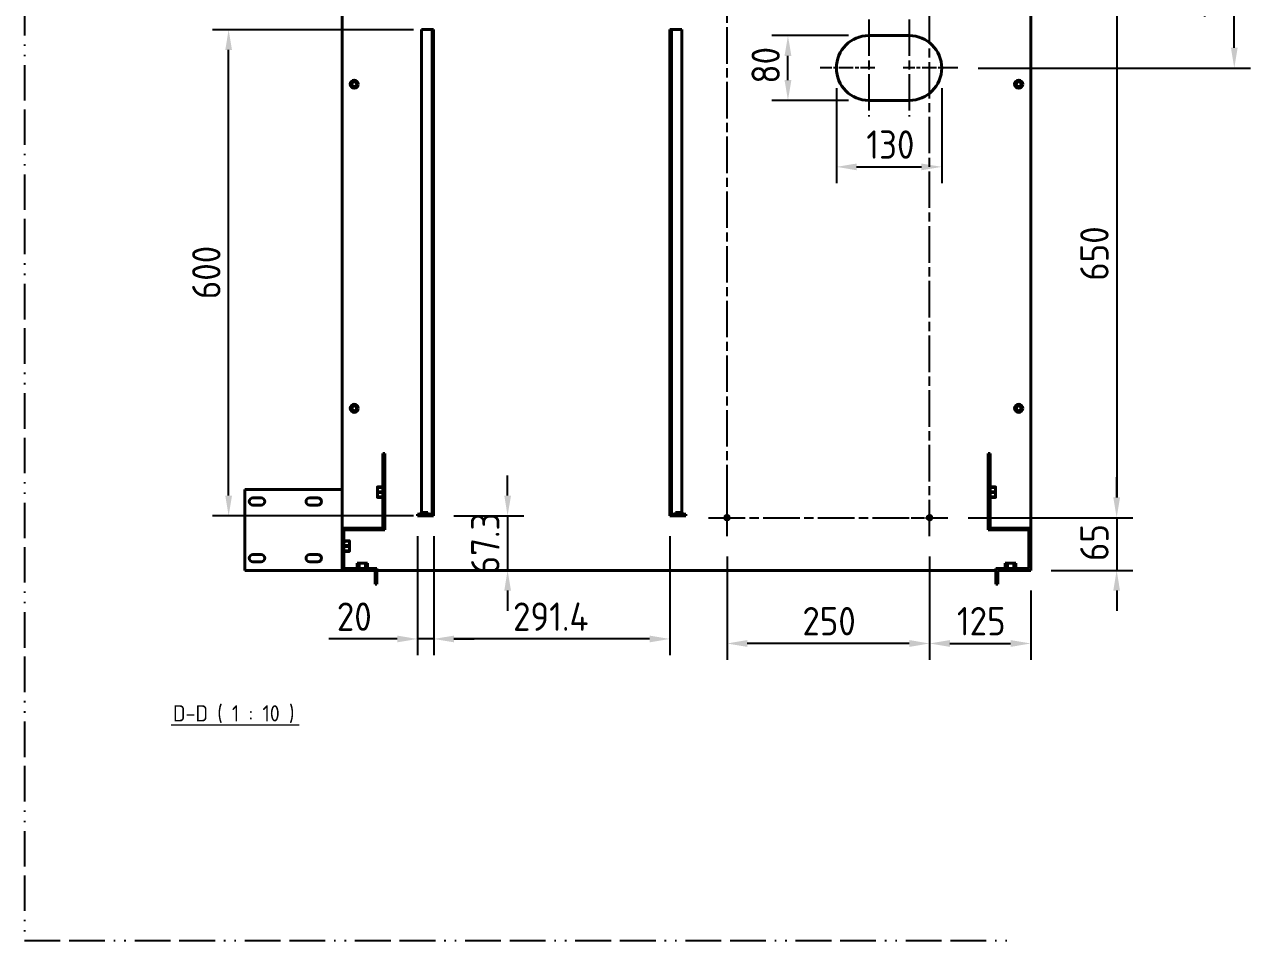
# Model space of a CAD drawing. Header units: millimetres. Extents: x 0 to 51860, y 0 to 5940.
# Drawn here: x 15542 to 17055, y 3994 to 5125 of the extents above; entities that cross this region are included whole.
import ezdxf

# ---------------------------------------------------------------- set-up
doc = ezdxf.new("R2010")
doc.units = ezdxf.units.MM
doc.header["$LTSCALE"] = 10
doc.linetypes.add('CHAIN', pattern=[0.3543, 0.2362, -0.0295, 0.0591, -0.0295])
doc.linetypes.add('DOUBLE_DASH_DOUBLE_DOT', pattern=[0.74, 0.24, -0.06, 0.24, -0.06, 0.01, -0.06, 0.01, -0.06])
for name, color, linetype, lineweight in [('가시적인 것(ISO)', 3, 'Continuous', 40), ('가시적인 좁은 것(ISO)', 3, 'Continuous', 35), ('기호(ISO)', 5, 'Continuous', 25), ('스케치 형상(ISO)', 3, 'Continuous', 25), ('중심 표식(ISO)', 1, 'Continuous', 25), ('중심선(ISO)', 1, 'Continuous', 25), ('치수(ISO)', 2, 'Continuous', 25), ('해치(ISO)', 7, 'Continuous', 18)]:
    doc.layers.add(name, color=color, linetype=linetype, lineweight=lineweight)
doc.styles.add('치수 텍스트_PSTEK_POSCO', font='isocp.shx')
doc.styles.add('텍스트 스타일466', font='isocp.shx')
doc.dimstyles.new('치수_PSTEK_POSCO', dxfattribs={"dimscale": 10, "dimtxt": 3.5, "dimasz": 2.5, "dimexe": 2, "dimexo": 2.5, "dimgap": 1, "dimtad": 1, "dimrnd": 1e-08, "dimdsep": 46, "dimtxsty": '치수 텍스트_PSTEK_POSCO', "dimcen": 0.09, "dimdle": 10, "dimclrd": 7, "dimclre": 7, "dimclrt": 2, "dimadec": 1, "dimazin": 2, "dimtfac": 1, "dimtmove": 0, "dimatfit": 3, "dimfxl": 0, "dimtolj": 1, "dimlwd": -1, "dimlwe": -1, "dimarcsym": 0})

# ---------------------------------------------------------------- blocks, each defined once
blk = doc.blocks.new('*D146')
at = {"layer": 'Defpoints', "color": 0}
for p in [(15793.8, 5118.5), (16046.9, 5118.5), (16046.9, 4518.5)]:
    blk.add_point(p, dxfattribs=at)
at = {"layer": '치수(ISO)', "color": 7}
for p, q in [((16021.9, 5118.5), (15773.8, 5118.5)), ((15793.8, 4543.5), (15793.8, 5093.5)), ((16021.9, 4518.5), (15773.8, 4518.5))]:
    blk.add_line(p, q, dxfattribs=at)
for points in [[(15789.7, 5093.5), (15798, 5093.5), (15793.8, 5118.5)], [(15789.7, 4543.5), (15798, 4543.5), (15793.8, 4518.5)]]:
    blk.add_solid(points, dxfattribs=at)
at = {"layer": '치수(ISO)', "color": 2, "insert": (15766.3, 4785.9), "char_height": 35, "attachment_point": 4, "rotation": 90, "style": '치수 텍스트_PSTEK_POSCO'}
blk.add_mtext('\\A1;600', dxfattribs=at)
blk = doc.blocks.new('*D147')
at = {"layer": 'Defpoints', "color": 0}
for p in [(16046.9, 4518.5), (16120.9, 4451.2), (16138.1, 4451.2)]:
    blk.add_point(p, dxfattribs=at)
at = {"layer": '치수(ISO)', "color": 7}
for p, q in [((16138.1, 4543.5), (16138.1, 4568.5)), ((16071.9, 4518.5), (16158.1, 4518.5)), ((16138.1, 4518.5), (16138.1, 4451.2)), ((16138.1, 4426.2), (16138.1, 4401.2))]:
    blk.add_line(p, q, dxfattribs=at)
for points in [[(16134, 4543.5), (16142.3, 4543.5), (16138.1, 4518.5)], [(16134, 4426.2), (16142.3, 4426.2), (16138.1, 4451.2)]]:
    blk.add_solid(points, dxfattribs=at)
at = {"layer": '치수(ISO)', "color": 2, "insert": (16110.6, 4446.3), "char_height": 35, "attachment_point": 4, "rotation": 90, "style": '치수 텍스트_PSTEK_POSCO'}
blk.add_mtext('\\A1;67.3', dxfattribs=at)
blk = doc.blocks.new('*D148')
at = {"layer": 'Defpoints', "color": 0}
for p in [(16046.9, 4518.5), (16338.3, 4518.5), (16046.9, 4366.6)]:
    blk.add_point(p, dxfattribs=at)
at = {"layer": '치수(ISO)', "color": 7}
for p, q in [((16046.9, 4493.5), (16046.9, 4346.6)), ((16338.3, 4493.5), (16338.3, 4346.6)), ((16313.3, 4366.6), (16071.9, 4366.6))]:
    blk.add_line(p, q, dxfattribs=at)
for points in [[(16071.9, 4370.7), (16071.9, 4362.4), (16046.9, 4366.6)], [(16313.3, 4370.7), (16313.3, 4362.4), (16338.3, 4366.6)]]:
    blk.add_solid(points, dxfattribs=at)
at = {"layer": '치수(ISO)', "color": 2, "insert": (16144.8, 4394.1), "char_height": 35, "attachment_point": 4, "style": '치수 텍스트_PSTEK_POSCO'}
blk.add_mtext('\\A1;291.4', dxfattribs=at)
blk = doc.blocks.new('*D149')
at = {"layer": 'Defpoints', "color": 0}
for p in [(16026.9, 4518.5), (16046.9, 4518.5), (16046.9, 4366.6)]:
    blk.add_point(p, dxfattribs=at)
at = {"layer": '치수(ISO)', "color": 7}
for p, q in [((16026.9, 4493.5), (16026.9, 4346.6)), ((16046.9, 4493.5), (16046.9, 4346.6)), ((16001.9, 4366.6), (15917.4, 4366.6)), ((16046.9, 4366.6), (16026.9, 4366.6)), ((16071.9, 4366.6), (16096.9, 4366.6))]:
    blk.add_line(p, q, dxfattribs=at)
for points in [[(16001.9, 4370.7), (16001.9, 4362.4), (16026.9, 4366.6)], [(16071.9, 4370.7), (16071.9, 4362.4), (16046.9, 4366.6)]]:
    blk.add_solid(points, dxfattribs=at)
at = {"layer": '치수(ISO)', "color": 2, "insert": (15927.4, 4394.1), "char_height": 35, "attachment_point": 4, "style": '치수 텍스트_PSTEK_POSCO'}
blk.add_mtext('\\A1;20', dxfattribs=at)
blk = doc.blocks.new('*D150')
at = {"layer": 'Defpoints', "color": 0}
for p in [(16681.6, 5166.2), (16681.6, 4516.2), (16889.8, 4516.2)]:
    blk.add_point(p, dxfattribs=at)
at = {"layer": '치수(ISO)', "color": 7}
for p, q in [((16706.6, 5166.2), (16909.8, 5166.2)), ((16889.8, 5141.2), (16889.8, 4541.2)), ((16706.6, 4516.2), (16909.8, 4516.2))]:
    blk.add_line(p, q, dxfattribs=at)
for points in [[(16885.6, 5141.2), (16893.9, 5141.2), (16889.8, 5166.2)], [(16885.6, 4541.2), (16893.9, 4541.2), (16889.8, 4516.2)]]:
    blk.add_solid(points, dxfattribs=at)
at = {"layer": '치수(ISO)', "color": 2, "insert": (16862.3, 4808.6), "char_height": 35, "attachment_point": 4, "rotation": 90, "style": '치수 텍스트_PSTEK_POSCO'}
blk.add_mtext('\\A1;650', dxfattribs=at)
blk = doc.blocks.new('*D151')
at = {"layer": 'Defpoints', "color": 0}
for p in [(16408.9, 4493.5), (16658.9, 4493.5), (16408.9, 4361)]:
    blk.add_point(p, dxfattribs=at)
at = {"layer": '치수(ISO)', "color": 7}
for p, q in [((16408.9, 4468.5), (16408.9, 4341)), ((16658.9, 4468.5), (16658.9, 4341)), ((16633.9, 4361), (16433.9, 4361))]:
    blk.add_line(p, q, dxfattribs=at)
for points in [[(16433.9, 4365.2), (16433.9, 4356.8), (16408.9, 4361)], [(16633.9, 4365.2), (16633.9, 4356.8), (16658.9, 4361)]]:
    blk.add_solid(points, dxfattribs=at)
at = {"layer": '치수(ISO)', "color": 2, "insert": (16501.9, 4388.5), "char_height": 35, "attachment_point": 4, "style": '치수 텍스트_PSTEK_POSCO'}
blk.add_mtext('\\A1;250', dxfattribs=at)
blk = doc.blocks.new('*D152')
at = {"layer": 'Defpoints', "color": 0}
for p in [(16658.9, 4493.5), (16783.9, 4451.2), (16783.9, 4361)]:
    blk.add_point(p, dxfattribs=at)
at = {"layer": '치수(ISO)', "color": 7}
for p, q in [((16658.9, 4468.5), (16658.9, 4341)), ((16783.9, 4426.2), (16783.9, 4341)), ((16683.9, 4361), (16758.9, 4361))]:
    blk.add_line(p, q, dxfattribs=at)
for points in [[(16683.9, 4365.2), (16683.9, 4356.8), (16658.9, 4361)], [(16758.9, 4365.2), (16758.9, 4356.8), (16783.9, 4361)]]:
    blk.add_solid(points, dxfattribs=at)
at = {"layer": '치수(ISO)', "color": 2, "insert": (16692.6, 4388.5), "char_height": 35, "attachment_point": 4, "style": '치수 텍스트_PSTEK_POSCO'}
blk.add_mtext('\\A1;125', dxfattribs=at)
blk = doc.blocks.new('*D153')
at = {"layer": 'Defpoints', "color": 0}
for p in [(16681.6, 4516.2), (16783.9, 4451.2), (16889.8, 4451.2)]:
    blk.add_point(p, dxfattribs=at)
at = {"layer": '치수(ISO)', "color": 7}
for p, q in [((16889.8, 4541.2), (16889.8, 4566.2)), ((16706.6, 4516.2), (16909.8, 4516.2)), ((16889.8, 4516.2), (16889.8, 4451.2)), ((16808.9, 4451.2), (16909.8, 4451.2)), ((16889.8, 4426.2), (16889.8, 4401.2))]:
    blk.add_line(p, q, dxfattribs=at)
for points in [[(16885.6, 4541.2), (16893.9, 4541.2), (16889.8, 4516.2)], [(16885.6, 4426.2), (16893.9, 4426.2), (16889.8, 4451.2)]]:
    blk.add_solid(points, dxfattribs=at)
at = {"layer": '치수(ISO)', "color": 2, "insert": (16862.3, 4462.7), "char_height": 35, "attachment_point": 4, "rotation": 90, "style": '치수 텍스트_PSTEK_POSCO'}
blk.add_mtext('\\A1;65', dxfattribs=at)
blk = doc.blocks.new('*D154')
at = {"layer": 'Defpoints', "color": 0}
for p in [(16783.9, 5251.2), (17034.9, 5251.2), (16693.9, 5071.2)]:
    blk.add_point(p, dxfattribs=at)
at = {"layer": '치수(ISO)', "color": 7}
for p, q in [((16808.9, 5251.2), (17054.9, 5251.2)), ((17034.9, 5096.2), (17034.9, 5226.2)), ((16718.9, 5071.2), (17054.9, 5071.2))]:
    blk.add_line(p, q, dxfattribs=at)
for points in [[(17030.8, 5226.2), (17039.1, 5226.2), (17034.9, 5251.2)], [(17030.8, 5096.2), (17039.1, 5096.2), (17034.9, 5071.2)]]:
    blk.add_solid(points, dxfattribs=at)
at = {"layer": '치수(ISO)', "color": 2, "insert": (17007.4, 5133.2), "char_height": 35, "attachment_point": 4, "rotation": 90, "style": '치수 텍스트_PSTEK_POSCO'}
blk.add_mtext('\\A1;180', dxfattribs=at)
blk = doc.blocks.new('*D157')
at = {"layer": 'Defpoints', "color": 0}
for p in [(16484.1, 5111.2), (16583.9, 5111.2), (16583.9, 5031.2)]:
    blk.add_point(p, dxfattribs=at)
at = {"layer": '치수(ISO)', "color": 7}
for p, q in [((16558.9, 5111.2), (16464.1, 5111.2)), ((16484.1, 5056.2), (16484.1, 5086.2)), ((16558.9, 5031.2), (16464.1, 5031.2))]:
    blk.add_line(p, q, dxfattribs=at)
for points in [[(16479.9, 5086.2), (16488.3, 5086.2), (16484.1, 5111.2)], [(16479.9, 5056.2), (16488.3, 5056.2), (16484.1, 5031.2)]]:
    blk.add_solid(points, dxfattribs=at)
at = {"layer": '치수(ISO)', "color": 2, "insert": (16456.6, 5051.9), "char_height": 35, "attachment_point": 4, "rotation": 90, "style": '치수 텍스트_PSTEK_POSCO'}
blk.add_mtext('\\A1;80', dxfattribs=at)
blk = doc.blocks.new('*D158')
at = {"layer": 'Defpoints', "color": 0}
for p in [(16543.9, 5071.2), (16673.9, 5071.2), (16673.9, 4949.2)]:
    blk.add_point(p, dxfattribs=at)
at = {"layer": '치수(ISO)', "color": 7}
for p, q in [((16543.9, 5046.2), (16543.9, 4929.2)), ((16673.9, 5046.2), (16673.9, 4929.2)), ((16568.9, 4949.2), (16648.9, 4949.2))]:
    blk.add_line(p, q, dxfattribs=at)
for points in [[(16568.9, 4953.3), (16568.9, 4945), (16543.9, 4949.2)], [(16648.9, 4953.3), (16648.9, 4945), (16673.9, 4949.2)]]:
    blk.add_solid(points, dxfattribs=at)
at = {"layer": '치수(ISO)', "color": 2, "insert": (16580.8, 4976.7), "char_height": 35, "attachment_point": 4, "style": '치수 텍스트_PSTEK_POSCO'}
blk.add_mtext('\\A1;130', dxfattribs=at)

msp = doc.modelspace()

# ---------------------------------------------------------------- hatches: boundary and pattern name
at = {"layer": '해치(ISO)'}
h = msp.add_hatch(dxfattribs=at)
h.set_pattern_fill('ANSI31', color=256, scale=254, style=0)
h.set_pattern_definition([(45, (10956.776, 0), (-22.45064, 22.45064), [])])
h.paths.add_polyline_path([(15984.2568, 4595.5096), (15984.2568, 4503.5096), (15933.8568, 4503.5096), (15933.8568, 4451.2096), (15954.6068, 4451.2096), (15954.6068, 4453.5096), (15954.1803, 4453.5096), (15952.3568, 4453.5096), (15936.1568, 4453.5096), (15936.1568, 4501.2096), (15986.5568, 4501.2096), (15986.5568, 4595.5096)])
h.paths.add_polyline_path([(15954.1803, 5248.9096), (15954.6068, 5248.9096), (15954.6068, 5251.2096), (15933.8568, 5251.2096), (15933.8568, 5198.9096), (15984.2568, 5198.9096), (15984.2568, 5138.9096), (15986.5568, 5138.9096), (15986.5568, 5201.2096), (15936.1568, 5201.2096), (15936.1568, 5248.9096), (15952.3568, 5248.9096)])
h.paths.add_polyline_path([(16754.1803, 5248.9096), (16754.6068, 5248.9096), (16754.6068, 5251.2096), (16743.1568, 5251.2096), (16743.1568, 5268.2096), (16740.8568, 5268.2096), (16740.8568, 5248.9096), (16752.3568, 5248.9096)])
h.paths.add_polyline_path([(15963.1068, 5248.9096), (15963.5333, 5248.9096), (15965.3568, 5248.9096), (15976.8568, 5248.9096), (15976.8568, 5268.2096), (15974.5568, 5268.2096), (15974.5568, 5251.2096), (15963.1068, 5251.2096)])
h.paths.add_polyline_path([(15974.5568, 4434.2096), (15976.8568, 4434.2096), (15976.8568, 4453.5096), (15965.3568, 4453.5096), (15963.5333, 4453.5096), (15963.1068, 4453.5096), (15963.1068, 4451.2096), (15974.5568, 4451.2096)])
h.paths.add_polyline_path([(16740.8568, 4434.2096), (16743.1568, 4434.2096), (16743.1568, 4451.2096), (16754.6068, 4451.2096), (16754.6068, 4453.5096), (16754.1803, 4453.5096), (16752.3568, 4453.5096), (16740.8568, 4453.5096)])
h.paths.add_polyline_path([(16783.8568, 4503.5096), (16781.5568, 4503.5096), (16781.5568, 4501.2096), (16781.5568, 4453.5096), (16765.3568, 4453.5096), (16763.5333, 4453.5096), (16763.1068, 4453.5096), (16763.1068, 4451.2096), (16783.8568, 4451.2096)])
h.paths.add_polyline_path([(16763.1068, 5248.9096), (16763.5333, 5248.9096), (16765.3568, 5248.9096), (16781.5568, 5248.9096), (16781.5568, 5201.2096), (16781.5568, 5198.9096), (16783.8568, 5198.9096), (16783.8568, 5251.2096), (16763.1068, 5251.2096)])
h = msp.add_hatch(dxfattribs=at)
h.set_pattern_fill('ANSI31', color=256, scale=254, angle=90.0002105, style=0)
h.set_pattern_definition([(135.0002, (10956.776, 0), (-22.45056, -22.45072), [])])
h.paths.add_polyline_path([(16781.5568, 4501.2096), (16781.5568, 4503.5096), (16733.4568, 4503.5096), (16733.4568, 4595.5096), (16731.1568, 4595.5096), (16731.1568, 4501.2096)])
h.paths.add_polyline_path([(16781.5568, 5198.9096), (16781.5568, 5201.2096), (16731.1568, 5201.2096), (16731.1568, 5138.9096), (16733.4568, 5138.9096), (16733.4568, 5198.9096)])

# ---------------------------------------------------------------- linework, layer by layer
at = {"layer": '가시적인 것(ISO)'}
for p, q in [((15933.8568, 4503.5096), (15933.8568, 5198.9096)), ((16783.8568, 5198.9096), (16783.8568, 4503.5096)), ((16031.8568, 5118.5096), (16031.8568, 4522.5096)), ((16044.8568, 5118.5096), (16031.8568, 5118.5096)), ((16044.8568, 5118.5096), (16044.8568, 4520.5096)), ((16046.8568, 5118.5096), (16044.8568, 5118.5096)), ((16046.8568, 4518.5096), (16046.8568, 5118.5096)), ((16340.2568, 5118.5096), (16338.2568, 5118.5096)), ((16338.2568, 5118.5096), (16338.2568, 4518.5096)), ((16353.2568, 5118.5096), (16340.2568, 5118.5096)), ((16340.2568, 4520.5096), (16340.2568, 5118.5096)), ((16353.2568, 4522.5096), (16353.2568, 5118.5096)), ((16583.8568, 5111.2096), (16633.8568, 5111.2096)), ((16633.8568, 5031.2096), (16583.8568, 5031.2096)), ((15984.2568, 4595.5096), (15984.2568, 4503.5096)), ((15986.5568, 4595.5096), (15984.2568, 4595.5096)), ((15986.5568, 4501.2096), (15986.5568, 4595.5096)), ((16733.4568, 4595.5096), (16731.1568, 4595.5096)), ((16731.1568, 4595.5096), (16731.1568, 4501.2096)), ((16733.4568, 4503.5096), (16733.4568, 4595.5096)), ((15977.4568, 4554.2096), (15977.4568, 4550.9596)), ((15977.8553, 4553.6218), (15977.8553, 4554.2096)), ((15983.8583, 4554.2096), (15977.8553, 4554.2096)), ((15983.8583, 4554.2096), (15983.8583, 4553.6218)), ((16733.8553, 4553.6218), (16733.8553, 4554.2096)), ((16739.8583, 4554.2096), (16733.8553, 4554.2096)), ((16739.8583, 4554.2096), (16739.8583, 4553.6218)), ((16740.2568, 4550.9596), (16740.2568, 4554.2096)), ((15813.8568, 4551.2096), (15813.8568, 4451.2096)), ((15933.8568, 4551.2096), (15813.8568, 4551.2096)), ((15823.8568, 4540.7096), (15833.8568, 4540.7096)), ((15893.8568, 4540.7096), (15903.8568, 4540.7096)), ((15977.4568, 4550.9596), (15977.4568, 4544.4596)), ((15977.4568, 4544.4596), (15977.4568, 4541.2096)), ((15977.8553, 4553.6218), (15983.8583, 4553.6218)), ((15983.8583, 4548.2974), (15977.8553, 4548.2974)), ((15977.8553, 4547.1218), (15977.8553, 4548.2974)), ((15977.8553, 4547.1218), (15983.8583, 4547.1218)), ((15983.8583, 4541.7974), (15977.8553, 4541.7974)), ((15977.8553, 4541.2096), (15977.8553, 4541.7974)), ((15977.8553, 4541.2096), (15983.8583, 4541.2096)), ((15983.8583, 4548.2974), (15983.8583, 4547.1218)), ((15983.8583, 4541.7974), (15983.8583, 4541.2096)), ((16733.8553, 4553.6218), (16739.8583, 4553.6218)), ((16739.8583, 4548.2974), (16733.8553, 4548.2974)), ((16733.8553, 4547.1218), (16733.8553, 4548.2974)), ((16733.8553, 4547.1218), (16739.8583, 4547.1218)), ((16739.8583, 4541.7974), (16733.8553, 4541.7974)), ((16733.8553, 4541.2096), (16733.8553, 4541.7974)), ((16733.8553, 4541.2096), (16739.8583, 4541.2096)), ((16739.8583, 4548.2974), (16739.8583, 4547.1218)), ((16739.8583, 4541.7974), (16739.8583, 4541.2096)), ((16740.2568, 4544.4596), (16740.2568, 4550.9596)), ((16740.2568, 4541.2096), (16740.2568, 4544.4596)), ((15833.8568, 4531.7096), (15823.8568, 4531.7096)), ((15903.8568, 4531.7096), (15893.8568, 4531.7096)), ((16026.8568, 4520.5096), (16044.8568, 4520.5096)), ((16026.8568, 4518.5096), (16026.8568, 4520.5096)), ((16046.8568, 4518.5096), (16026.8568, 4518.5096)), ((16031.0068, 4522.5096), (16039.7068, 4522.5096)), ((16031.0068, 4520.5096), (16031.0068, 4522.5096)), ((16039.7068, 4520.5096), (16039.7068, 4522.5096)), ((16338.2568, 4518.5096), (16358.2568, 4518.5096)), ((16340.2568, 4520.5096), (16358.2568, 4520.5096)), ((16345.4068, 4522.5096), (16354.1068, 4522.5096)), ((16345.4068, 4520.5096), (16345.4068, 4522.5096)), ((16354.1068, 4520.5096), (16354.1068, 4522.5096)), ((16358.2568, 4518.5096), (16358.2568, 4520.5096)), ((15984.2568, 4503.5096), (15933.8568, 4503.5096)), ((15933.8568, 4503.5096), (15933.8568, 4451.2096)), ((15936.1568, 4453.5096), (15936.1568, 4501.2096)), ((15936.1568, 4501.2096), (15986.5568, 4501.2096)), ((16731.1568, 4501.2096), (16781.5568, 4501.2096)), ((16781.5568, 4503.5096), (16733.4568, 4503.5096)), ((16783.8568, 4503.5096), (16781.5568, 4503.5096)), ((16781.5568, 4503.5096), (16781.5568, 4453.5096)), ((16781.5568, 4501.2096), (16781.5568, 4503.5096)), ((16783.8568, 4451.2096), (16783.8568, 4503.5096)), ((15936.5553, 4487.1218), (15936.5553, 4487.7096)), ((15942.5583, 4487.7096), (15936.5553, 4487.7096)), ((15936.5553, 4487.1218), (15942.5583, 4487.1218)), ((15942.5583, 4481.7974), (15936.5553, 4481.7974)), ((15936.5553, 4480.6218), (15936.5553, 4481.7974)), ((15936.5553, 4480.6218), (15942.5583, 4480.6218)), ((15942.5583, 4487.7096), (15942.5583, 4487.1218)), ((15942.5583, 4481.7974), (15942.5583, 4480.6218)), ((15942.9568, 4484.4596), (15942.9568, 4487.7096)), ((15942.9568, 4477.9596), (15942.9568, 4484.4596)), ((15823.8568, 4470.7096), (15833.8568, 4470.7096)), ((15893.8568, 4470.7096), (15903.8568, 4470.7096)), ((15942.5583, 4475.2974), (15936.5553, 4475.2974)), ((15936.5553, 4474.7096), (15936.5553, 4475.2974)), ((15936.5553, 4474.7096), (15942.5583, 4474.7096)), ((15942.5583, 4475.2974), (15942.5583, 4474.7096)), ((15942.9568, 4474.7096), (15942.9568, 4477.9596)), ((15813.8568, 4451.2096), (15933.8568, 4451.2096)), ((15833.8568, 4461.7096), (15823.8568, 4461.7096)), ((15903.8568, 4461.7096), (15893.8568, 4461.7096)), ((15933.8568, 4451.2096), (15954.6068, 4451.2096)), ((15954.6068, 4453.5096), (15936.1568, 4453.5096)), ((15954.1803, 4460.3096), (15952.3568, 4460.3096)), ((15952.3568, 4460.3096), (15952.3568, 4453.5096)), ((15952.3568, 4453.5096), (15954.1803, 4453.5096)), ((15954.1803, 4460.3096), (15963.5333, 4460.3096)), ((15963.5333, 4453.5096), (15954.1803, 4453.5096)), ((15954.6068, 4451.2096), (15954.6068, 4453.5096)), ((15963.1068, 4451.2096), (15954.6068, 4451.2096)), ((15954.8568, 4460.1096), (15954.6568, 4460.3096)), ((15954.6568, 4453.5096), (15954.8568, 4453.7096)), ((15954.8568, 4453.7096), (15954.8568, 4460.1096)), ((15954.8568, 4460.1096), (15962.8568, 4460.1096)), ((15962.8568, 4453.7096), (15954.8568, 4453.7096)), ((15963.0568, 4460.3096), (15962.8568, 4460.1096)), ((15962.8568, 4460.1096), (15962.8568, 4453.7096)), ((15962.8568, 4453.7096), (15963.0568, 4453.5096)), ((15976.8568, 4453.5096), (15963.1068, 4453.5096)), ((15963.1068, 4453.5096), (15963.1068, 4451.2096)), ((15963.1068, 4451.2096), (15974.5568, 4451.2096)), ((15965.3568, 4460.3096), (15963.5333, 4460.3096)), ((15963.5333, 4453.5096), (15965.3568, 4453.5096)), ((15965.3568, 4453.5096), (15965.3568, 4460.3096)), ((15974.5568, 4451.2096), (15974.5568, 4434.2096)), ((15976.8568, 4434.2096), (15976.8568, 4453.5096)), ((16740.8568, 4451.2096), (15976.8568, 4451.2096)), ((16754.6068, 4453.5096), (16740.8568, 4453.5096)), ((16740.8568, 4453.5096), (16740.8568, 4434.2096)), ((16743.1568, 4434.2096), (16743.1568, 4451.2096)), ((16743.1568, 4451.2096), (16754.6068, 4451.2096)), ((16754.1803, 4460.3096), (16752.3568, 4460.3096)), ((16752.3568, 4460.3096), (16752.3568, 4453.5096)), ((16752.3568, 4453.5096), (16754.1803, 4453.5096)), ((16754.1803, 4460.3096), (16763.5333, 4460.3096)), ((16763.5333, 4453.5096), (16754.1803, 4453.5096)), ((16754.6068, 4451.2096), (16754.6068, 4453.5096)), ((16763.1068, 4451.2096), (16754.6068, 4451.2096)), ((16754.8568, 4460.1096), (16754.6568, 4460.3096)), ((16754.6568, 4453.5096), (16754.8568, 4453.7096)), ((16754.8568, 4453.7096), (16754.8568, 4460.1096)), ((16754.8568, 4460.1096), (16762.8568, 4460.1096)), ((16762.8568, 4453.7096), (16754.8568, 4453.7096)), ((16763.0568, 4460.3096), (16762.8568, 4460.1096)), ((16762.8568, 4460.1096), (16762.8568, 4453.7096)), ((16762.8568, 4453.7096), (16763.0568, 4453.5096)), ((16781.5568, 4453.5096), (16763.1068, 4453.5096)), ((16763.1068, 4453.5096), (16763.1068, 4451.2096)), ((16763.1068, 4451.2096), (16783.8568, 4451.2096)), ((16765.3568, 4460.3096), (16763.5333, 4460.3096)), ((16763.5333, 4453.5096), (16765.3568, 4453.5096)), ((16765.3568, 4453.5096), (16765.3568, 4460.3096)), ((15974.5568, 4434.2096), (15976.8568, 4434.2096)), ((16740.8568, 4434.2096), (16743.1568, 4434.2096))]:
    msp.add_line(p, q, dxfattribs=at)
for centre, radius in [((15948.8568, 5051.2096), 5), ((15948.8568, 5051.2096), 3), ((16768.8568, 5051.2096), 5), ((16768.8568, 5051.2096), 3), ((15948.8568, 4651.2096), 5), ((15948.8568, 4651.2096), 3), ((16768.8568, 4651.2096), 5), ((16768.8568, 4651.2096), 3), ((16408.8568, 4516.2096), 2.75), ((16658.8568, 4516.2096), 2.75)]:
    msp.add_circle(centre, radius, dxfattribs=at)
for centre, radius, start, end in [((16583.8568, 5071.2096), 40, 90, 270), ((16633.8568, 5071.2096), 40, 270, 90), ((15823.8568, 4536.2096), 4.5, 90, 270), ((15833.8568, 4536.2096), 4.5, 270, 90), ((15893.8568, 4536.2096), 4.5, 90, 270), ((15903.8568, 4536.2096), 4.5, 270, 90), ((15823.8568, 4466.2096), 4.5, 90, 270), ((15833.8568, 4466.2096), 4.5, 270, 90), ((15893.8568, 4466.2096), 4.5, 90, 270), ((15903.8568, 4466.2096), 4.5, 270, 90)]:
    msp.add_arc(centre, radius, start, end, dxfattribs=at)
for points, weights in [([(15977.4568, 4554.2096), (15977.4568, 4554.2096), (15977.8553, 4554.2096)], [1, 1.03161221876, 1.01056542855]), ([(15983.8583, 4554.2096), (15984.2568, 4554.2096), (15984.2568, 4554.2096)], [1.01056542855, 1.03161221876, 1]), ([(16733.4568, 4554.2096), (16733.4568, 4554.2096), (16733.8553, 4554.2096)], [1, 1.03161221876, 1.01056542855]), ([(16739.8583, 4554.2096), (16740.2568, 4554.2096), (16740.2568, 4554.2096)], [1.01056542855, 1.03161221876, 1]), ([(15977.8553, 4541.2096), (15977.4568, 4541.2096), (15977.4568, 4541.2096)], [1.01056542855, 1.03161221876, 1]), ([(15977.8553, 4553.6218), (15977.4568, 4552.2236), (15977.4568, 4550.9596)], [1.01056542855, 1.03161221876, 1]), ([(15977.4568, 4550.9596), (15977.4568, 4549.6956), (15977.8553, 4548.2974)], [1, 1.03161221876, 1.01056542855]), ([(15977.8553, 4547.1218), (15977.4568, 4545.7236), (15977.4568, 4544.4596)], [1.01056542855, 1.03161221876, 1]), ([(15977.4568, 4544.4596), (15977.4568, 4543.1956), (15977.8553, 4541.7974)], [1, 1.03161221876, 1.01056542855]), ([(15984.2568, 4550.9596), (15984.2568, 4552.2236), (15983.8583, 4553.6218)], [1, 1.03161221876, 1.01056542855]), ([(15983.8583, 4548.2974), (15984.2568, 4549.6956), (15984.2568, 4550.9596)], [1.01056542855, 1.03161221876, 1]), ([(15984.2568, 4544.4596), (15984.2568, 4545.7236), (15983.8583, 4547.1218)], [1, 1.03161221876, 1.01056542855]), ([(15983.8583, 4541.7974), (15984.2568, 4543.1956), (15984.2568, 4544.4596)], [1.01056542855, 1.03161221876, 1]), ([(15984.2568, 4541.2096), (15984.2568, 4541.2096), (15983.8583, 4541.2096)], [1, 1.03161221876, 1.01056542855]), ([(16733.8553, 4541.2096), (16733.4568, 4541.2096), (16733.4568, 4541.2096)], [1.01056542855, 1.03161221876, 1]), ([(16733.8553, 4553.6218), (16733.4568, 4552.2236), (16733.4568, 4550.9596)], [1.01056542855, 1.03161221876, 1]), ([(16733.4568, 4550.9596), (16733.4568, 4549.6956), (16733.8553, 4548.2974)], [1, 1.03161221876, 1.01056542855]), ([(16733.8553, 4547.1218), (16733.4568, 4545.7236), (16733.4568, 4544.4596)], [1.01056542855, 1.03161221876, 1]), ([(16733.4568, 4544.4596), (16733.4568, 4543.1956), (16733.8553, 4541.7974)], [1, 1.03161221876, 1.01056542855]), ([(16740.2568, 4550.9596), (16740.2568, 4552.2236), (16739.8583, 4553.6218)], [1, 1.03161221876, 1.01056542855]), ([(16739.8583, 4548.2974), (16740.2568, 4549.6956), (16740.2568, 4550.9596)], [1.01056542855, 1.03161221876, 1]), ([(16740.2568, 4544.4596), (16740.2568, 4545.7236), (16739.8583, 4547.1218)], [1, 1.03161221876, 1.01056542855]), ([(16739.8583, 4541.7974), (16740.2568, 4543.1956), (16740.2568, 4544.4596)], [1.01056542855, 1.03161221876, 1]), ([(16740.2568, 4541.2096), (16740.2568, 4541.2096), (16739.8583, 4541.2096)], [1, 1.03161221876, 1.01056542855]), ([(15936.1568, 4487.7096), (15936.1568, 4487.7096), (15936.5553, 4487.7096)], [1, 1.03161221876, 1.01056542855]), ([(15936.5553, 4487.1218), (15936.1568, 4485.7236), (15936.1568, 4484.4596)], [1.01056542855, 1.03161221876, 1]), ([(15936.1568, 4484.4596), (15936.1568, 4483.1956), (15936.5553, 4481.7974)], [1, 1.03161221876, 1.01056542855]), ([(15936.5553, 4480.6218), (15936.1568, 4479.2236), (15936.1568, 4477.9596)], [1.01056542855, 1.03161221876, 1]), ([(15942.5583, 4487.7096), (15942.9568, 4487.7096), (15942.9568, 4487.7096)], [1.01056542855, 1.03161221876, 1]), ([(15942.9568, 4484.4596), (15942.9568, 4485.7236), (15942.5583, 4487.1218)], [1, 1.03161221876, 1.01056542855]), ([(15942.5583, 4481.7974), (15942.9568, 4483.1956), (15942.9568, 4484.4596)], [1.01056542855, 1.03161221876, 1]), ([(15942.9568, 4477.9596), (15942.9568, 4479.2236), (15942.5583, 4480.6218)], [1, 1.03161221876, 1.01056542855]), ([(15936.5553, 4474.7096), (15936.1568, 4474.7096), (15936.1568, 4474.7096)], [1.01056542855, 1.03161221876, 1]), ([(15936.1568, 4477.9596), (15936.1568, 4476.6956), (15936.5553, 4475.2974)], [1, 1.03161221876, 1.01056542855]), ([(15942.5583, 4475.2974), (15942.9568, 4476.6956), (15942.9568, 4477.9596)], [1.01056542855, 1.03161221876, 1]), ([(15942.9568, 4474.7096), (15942.9568, 4474.7096), (15942.5583, 4474.7096)], [1, 1.03161221876, 1.01056542855])]:
    msp.add_rational_spline(points, weights, degree=2, dxfattribs=at)
at = {"layer": '가시적인 좁은 것(ISO)'}
for p, q in [((15954.1803, 4460.3096), (15954.1803, 4453.5096)), ((15963.5333, 4453.5096), (15963.5333, 4460.3096)), ((16754.1803, 4460.3096), (16754.1803, 4453.5096)), ((16763.5333, 4453.5096), (16763.5333, 4460.3096))]:
    msp.add_line(p, q, dxfattribs=at)
at = {"layer": '기호(ISO)', "color": 7, "lineweight": 18}
msp.add_line((15723.0637, 4260.5863), (15880.8706, 4260.5863), dxfattribs=at)
at = {"layer": '스케치 형상(ISO)', "color": 6, "linetype": 'DOUBLE_DASH_DOUBLE_DOT', "ltscale": 18.249817}
msp.add_line((15541.9212, 5480), (15541.9212, 3994.4648), dxfattribs=at)
at = {"layer": '스케치 형상(ISO)', "color": 6, "linetype": 'DOUBLE_DASH_DOUBLE_DOT', "ltscale": 18.371281}
msp.add_line((15541.9212, 3994.4648), (16765.4484, 3994.4648), dxfattribs=at)
at = {"layer": '중심 표식(ISO)', "linetype": 'CHAIN', "ltscale": 19.051651}
for p, q in [((16583.8568, 5131.2096), (16583.8568, 5011.2096)), ((16633.8568, 5131.2096), (16633.8568, 5011.2096))]:
    msp.add_line(p, q, dxfattribs=at)
at = {"layer": '중심 표식(ISO)', "linetype": 'CHAIN', "ltscale": 7.50055}
for p, q in [((16591.3568, 5071.2096), (16523.8568, 5071.2096)), ((16693.8568, 5071.2096), (16626.3568, 5071.2096))]:
    msp.add_line(p, q, dxfattribs=at)
at = {"layer": '중심 표식(ISO)', "linetype": 'CHAIN', "ltscale": 5.055894}
for p, q in [((16408.8568, 4538.9596), (16408.8568, 4493.4596)), ((16636.1068, 4516.2096), (16681.6068, 4516.2096))]:
    msp.add_line(p, q, dxfattribs=at)
at = {"layer": '중심선(ISO)', "linetype": 'CHAIN', "ltscale": 19.051651}
for p, q in [((16408.8568, 5188.9596), (16408.8568, 4493.4596)), ((16658.8568, 4493.4596), (16658.8568, 5188.9596)), ((16386.1068, 4516.2096), (16681.6068, 4516.2096))]:
    msp.add_line(p, q, dxfattribs=at)

# ---------------------------------------------------------------- texts
at = {"layer": '기호(ISO)', "color": 7, "insert": (15725.1437, 4262.7978), "char_height": 20, "attachment_point": 7, "style": '텍스트 스타일466'}
msp.add_mtext('D-D ( 1 : 10 )', dxfattribs=at)

# ---------------------------------------------------------------- dimensions: what is measured, and where the dimension line sits
at = {"layer": '치수(ISO)', "color": 7}
for base, p1, p2, angle, override, picture, middle in [((17034.9226, 5251.2096), (16693.8568, 5071.2096), (16783.8568, 5251.2096), 90, {"dimdec": 2, "dimtp": 0, "dimtm": 0, "dimtdec": 2, "dimtofl": 0, "dimatfit": 1}, '*D154', (17034.9226, 5161.2096)), ((16889.7513, 4516.2096), (16681.6068, 5166.2096), (16681.6068, 4516.2096), 90, {"dimdec": 2, "dimtp": 0, "dimtm": 0, "dimtdec": 2, "dimtofl": 0, "dimatfit": 1}, '*D150', (16889.7513, 4841.2096)), ((15793.8372, 5118.5096), (16046.8568, 4518.5096), (16046.8568, 5118.5096), 90, {"dimdec": 2, "dimtp": 0, "dimtm": 0, "dimtdec": 2, "dimtofl": 0, "dimatfit": 1}, '*D146', (15793.8372, 4818.5096)), ((16484.1017, 5111.2096), (16583.8568, 5031.2096), (16583.8568, 5111.2096), 90, {"dimdec": 2, "dimtp": 0, "dimtm": 0, "dimtdec": 2, "dimtofl": 0, "dimatfit": 1}, '*D157', (16484.1017, 5071.2096)), ((16673.8568, 4949.1637), (16543.8568, 5071.2096), (16673.8568, 5071.2096), 180, {"dimdec": 2, "dimtp": 0, "dimtm": 0, "dimtdec": 2, "dimtofl": 0, "dimatfit": 1}, '*D158', (16608.8568, 4949.1637)), ((16138.1404, 4451.2096), (16046.8568, 4518.5096), (16120.8977, 4451.2096), 90, {"dimdec": 2, "dimse2": 1, "dimtp": 0, "dimtm": 0, "dimtdec": 2, "dimtofl": 1, "dimatfit": 1}, '*D147', (16138.1404, 4484.8596)), ((16889.7513, 4451.2096), (16681.6068, 4516.2096), (16783.8568, 4451.2096), 90, {"dimdec": 2, "dimtp": 0, "dimtm": 0, "dimtdec": 2, "dimtofl": 1, "dimatfit": 1}, '*D153', (16889.7513, 4483.7096)), ((16046.8568, 4366.5767), (16026.8568, 4518.5096), (16046.8568, 4518.5096), 180, {"dimdec": 2, "dimtp": 0, "dimtm": 0, "dimtdec": 2, "dimtofl": 1, "dimatfit": 1}, '*D149', (15947.1486, 4366.5767)), ((16046.8568, 4366.5767), (16338.2568, 4518.5096), (16046.8568, 4518.5096), 180, {"dimdec": 2, "dimtp": 0, "dimtm": 0, "dimtdec": 2, "dimtofl": 0, "dimatfit": 1}, '*D148', (16192.5568, 4366.5767)), ((16408.8568, 4361.0042), (16658.8568, 4493.4596), (16408.8568, 4493.4596), 180, {"dimdec": 2, "dimtp": 0, "dimtm": 0, "dimtdec": 2, "dimtofl": 0, "dimatfit": 1}, '*D151', (16533.8568, 4361.0042)), ((16783.8568, 4361.0042), (16658.8568, 4493.4596), (16783.8568, 4451.2096), 180, {"dimdec": 2, "dimtp": 0, "dimtm": 0, "dimtdec": 2, "dimtofl": 0, "dimatfit": 1}, '*D152', (16721.3568, 4361.0042))]:
    dim = msp.add_linear_dim(base=base, p1=p1, p2=p2, angle=angle, dimstyle='치수_PSTEK_POSCO', override=override, dxfattribs=at)
    dim.commit()
    dim.dimension.update_dxf_attribs({"geometry": picture, "text_midpoint": middle, "dimtype": 160})

doc.saveas('drawing.dxf')
